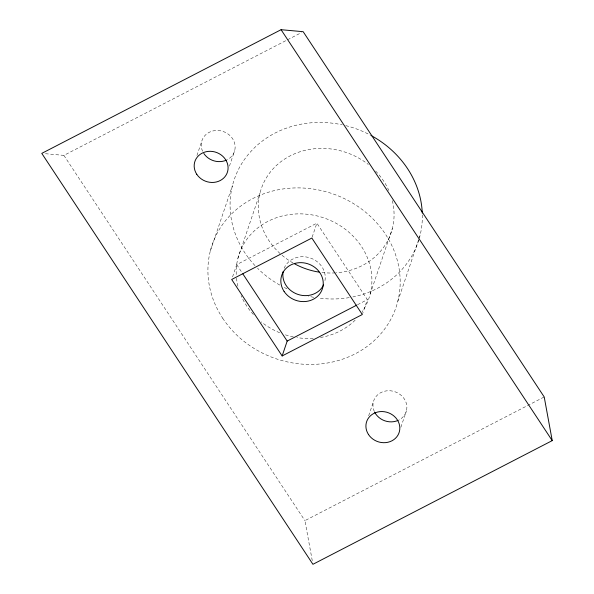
<?xml version="1.0" encoding="UTF-8"?>
<svg xmlns="http://www.w3.org/2000/svg" width="594" height="594" viewBox="0 0 594 594"><rect width="100%" height="100%" fill="white"/><g stroke="black" fill="none" stroke-linecap="round" stroke-linejoin="round"><path stroke-width="0.45" stroke-dasharray="2.97 2.23" d="M196.941 155.494L201.641 141.61M229.44 166.105L234.727 150.482M210.306 251.024L232.462 185.558M237.875 258.42L260.031 192.953M232.573 276.856L236.724 264.597L316.884 223.166L367.352 299.643L362.615 313.647M312.147 237.169L316.884 223.166M370.225 293.926L392.382 228.46M397.802 301.321L419.067 238.476M419.364 237.607L419.958 235.855M368.674 415.741L373.374 401.856M400.883 427.22L406.459 410.736M45.456 153.712L63.885 155.383L286.731 40.199M287.555 39.776L301.537 32.551M357.536 304.715L367.352 299.643M312.266 560.662L304.922 520.641L544.215 396.963M236.724 264.597L241.817 272.327M63.885 155.383L304.922 520.641M418.718 240.228A97.112 87.207 18.7 0 1 352.858 296.948M349.265 297.609A97.112 87.207 18.7 0 1 318.213 298.017M313.721 297.304A97.112 87.207 18.7 0 1 308.39 296.206M286.991 288.781A97.112 87.207 18.7 0 1 283.739 287.192M279.789 285.068A97.112 87.207 18.7 0 1 257.558 268.258M254.989 265.615A97.112 87.207 18.7 0 1 241.884 163.35A97.112 87.207 18.7 0 1 342.255 124.822M345.782 125.638A97.112 87.207 18.7 0 1 371.057 135.484M422.334 214.931A97.112 87.207 18.7 0 1 418.985 239.36M392.322 200.646A68.548 61.561 18.7 0 1 336.241 272.809M335.313 272.876A68.548 61.561 18.7 0 1 321.71 272.483M293.005 262.949A68.548 61.561 18.7 0 1 281.4 254.722M280.093 253.564A68.548 61.561 18.7 0 1 274.651 167.181A68.548 61.561 18.7 0 1 368.287 164.449M375.631 171.057A68.548 61.561 18.7 0 1 388.81 190.459M236.234 274.48A68.548 61.561 18.7 0 1 321.005 216.981A68.548 61.561 18.7 0 1 362.147 311.798M355.145 320.159A68.548 61.561 18.7 0 1 320.53 337.481M313.149 338.335A68.548 61.561 18.7 0 1 296.881 337.578M293.347 336.932A68.548 61.561 18.7 0 1 284.726 334.622M279.663 332.737A68.548 61.561 18.7 0 1 261.271 321.881M253.363 314.478A68.548 61.561 18.7 0 1 241.09 295.604M237.934 286.234A68.548 61.561 18.7 0 1 236.338 276.284M284.162 268.236A21.421 19.238 18.7 0 1 310.09 257.907A21.421 19.238 18.7 0 1 324.732 281.719M374.324 411.479A17.137 15.392 18.7 0 1 382.432 391.899A17.137 15.392 18.7 0 1 404.729 399.599A17.137 15.392 18.7 0 1 398.96 419.995M202.584 151.232A17.137 15.392 18.7 0 1 210.692 131.645A17.137 15.392 18.7 0 1 232.989 139.352A17.137 15.392 18.7 0 1 227.22 159.741M222.691 318.221A97.112 87.207 18.7 0 0 389.085 322.364A97.112 87.207 18.7 0 0 300.371 187.927A97.112 87.207 18.7 0 0 222.691 318.221"/><path stroke-width="0.89" d="M282.15 355.954L362.318 314.523L311.85 238.046L231.682 279.477L282.15 355.954L287.184 341.075L356.719 305.138M281.066 29.7L41.773 153.378L312.934 564.3L552.227 440.622L544.215 396.963L303.178 31.697L281.066 29.7L552.227 440.622M242.835 273.871L287.184 341.075M371.844 135.915A97.112 87.207 18.7 0 1 422.275 213.098M319.045 272.111A68.548 61.561 18.7 0 1 294.55 263.81M323.596 284.882A21.421 19.238 18.7 0 1 298.002 294.431A21.421 19.238 18.7 0 1 283.19 271.436M398.195 420.359A17.137 15.392 18.7 0 1 374.695 412.243M226.463 160.113A17.137 15.392 18.7 0 1 203.824 153.467M284.088 291.402A21.421 19.238 18.7 0 0 320.797 292.315A21.421 19.238 18.7 0 0 301.225 262.659A21.421 19.238 18.7 0 0 284.088 291.402M368.51 434.548A17.137 15.392 18.7 0 0 397.876 435.276A17.137 15.392 18.7 0 0 382.217 411.553A17.137 15.392 18.7 0 0 368.51 434.548M196.77 174.294A17.137 15.392 18.7 0 0 226.136 175.03A17.137 15.392 18.7 0 0 210.484 151.307A17.137 15.392 18.7 0 0 196.77 174.294"/></g></svg>
